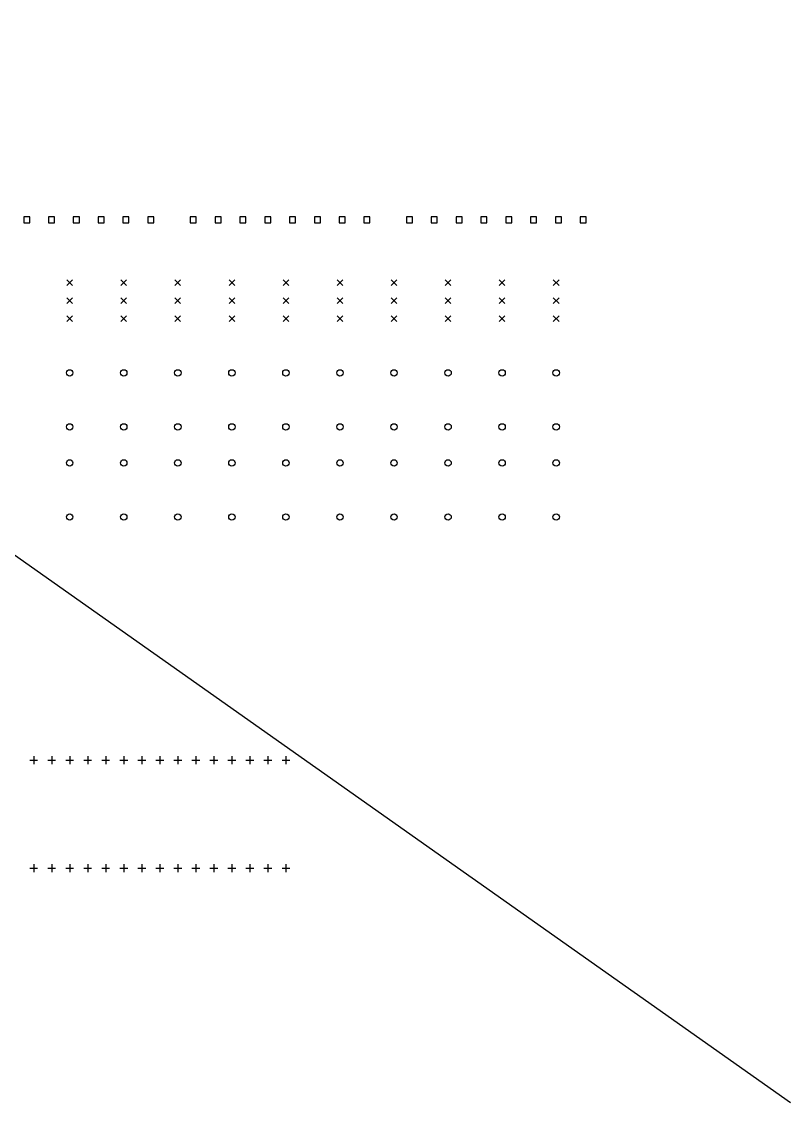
# Model space of a CAD drawing. Extents: x 1.45 to 10, y -7.63 to -1.
# Drawn here: x 5.73 to 10, y -7 to -1 of the extents above; entities that cross this region are included whole.
import ezdxf

# ---------------------------------------------------------------- set-up
doc = ezdxf.new("R2010")
doc.units = 0
doc.header["$MEASUREMENT"] = 0
doc.layers.add('BLACK', color=7, linetype='CONTINUOUS')

msp = doc.modelspace()

# ---------------------------------------------------------------- linework, layer by layer
at = {"layer": 'BLACK', "linetype": 'CONTINUOUS'}
for p, q in [((1.5, -1), (10, -7)), ((5.77779, -2.08331), (5.74441, -2.08331)), ((5.74441, -2.08331), (5.74441, -2.11669)), ((5.77779, -2.11669), (5.77779, -2.08331)), ((5.91559, -2.08331), (5.88221, -2.08331)), ((5.88221, -2.08331), (5.88221, -2.11669)), ((5.91559, -2.11669), (5.91559, -2.08331)), ((6.05339, -2.08331), (6.02001, -2.08331)), ((6.02001, -2.08331), (6.02001, -2.11669)), ((6.05339, -2.11669), (6.05339, -2.08331)), ((6.19119, -2.08331), (6.15781, -2.08331)), ((6.15781, -2.08331), (6.15781, -2.11669)), ((6.19119, -2.11669), (6.19119, -2.08331)), ((6.32899, -2.08331), (6.29561, -2.08331)), ((6.29561, -2.08331), (6.29561, -2.11669)), ((6.32899, -2.11669), (6.32899, -2.08331)), ((6.46669, -2.08331), (6.43331, -2.08331)), ((6.43331, -2.08331), (6.43331, -2.11669)), ((6.46669, -2.11669), (6.46669, -2.08331)), ((6.70219, -2.08331), (6.66881, -2.08331)), ((6.66881, -2.08331), (6.66881, -2.11669)), ((6.70219, -2.11669), (6.70219, -2.08331)), ((6.83999, -2.08331), (6.80661, -2.08331)), ((6.80661, -2.08331), (6.80661, -2.11669)), ((6.83999, -2.11669), (6.83999, -2.08331)), ((6.97779, -2.08331), (6.94441, -2.08331)), ((6.94441, -2.08331), (6.94441, -2.11669)), ((6.97779, -2.11669), (6.97779, -2.08331)), ((7.11559, -2.08331), (7.08221, -2.08331)), ((7.08221, -2.08331), (7.08221, -2.11669)), ((7.11559, -2.11669), (7.11559, -2.08331)), ((7.25339, -2.08331), (7.22001, -2.08331)), ((7.22001, -2.08331), (7.22001, -2.11669)), ((7.25339, -2.11669), (7.25339, -2.08331)), ((7.39119, -2.08331), (7.35781, -2.08331)), ((7.35781, -2.08331), (7.35781, -2.11669)), ((7.39119, -2.11669), (7.39119, -2.08331)), ((7.52899, -2.08331), (7.49561, -2.08331)), ((7.49561, -2.08331), (7.49561, -2.11669)), ((7.52899, -2.11669), (7.52899, -2.08331)), ((7.66669, -2.08331), (7.63331, -2.08331)), ((7.63331, -2.08331), (7.63331, -2.11669)), ((7.66669, -2.11669), (7.66669, -2.08331)), ((7.90219, -2.08331), (7.86881, -2.08331)), ((7.86881, -2.08331), (7.86881, -2.11669)), ((7.90219, -2.11669), (7.90219, -2.08331)), ((8.03999, -2.08331), (8.00661, -2.08331)), ((8.00661, -2.08331), (8.00661, -2.11669)), ((8.03999, -2.11669), (8.03999, -2.08331)), ((8.17779, -2.08331), (8.14441, -2.08331)), ((8.14441, -2.08331), (8.14441, -2.11669)), ((8.17779, -2.11669), (8.17779, -2.08331)), ((8.31559, -2.08331), (8.28221, -2.08331)), ((8.28221, -2.08331), (8.28221, -2.11669)), ((8.31559, -2.11669), (8.31559, -2.08331)), ((8.45339, -2.08331), (8.42001, -2.08331)), ((8.42001, -2.08331), (8.42001, -2.11669)), ((8.45339, -2.11669), (8.45339, -2.08331)), ((8.59119, -2.08331), (8.55781, -2.08331)), ((8.55781, -2.08331), (8.55781, -2.11669)), ((8.59119, -2.11669), (8.59119, -2.08331)), ((8.72899, -2.08331), (8.69561, -2.08331)), ((8.69561, -2.08331), (8.69561, -2.11669)), ((8.72899, -2.11669), (8.72899, -2.08331)), ((8.86669, -2.08331), (8.83331, -2.08331)), ((8.83331, -2.08331), (8.83331, -2.11669)), ((8.86669, -2.11669), (8.86669, -2.08331)), ((5.74441, -2.11669), (5.77779, -2.11669)), ((5.88221, -2.11669), (5.91559, -2.11669)), ((6.02001, -2.11669), (6.05339, -2.11669)), ((6.15781, -2.11669), (6.19119, -2.11669)), ((6.29561, -2.11669), (6.32899, -2.11669)), ((6.43331, -2.11669), (6.46669, -2.11669)), ((6.66881, -2.11669), (6.70219, -2.11669)), ((6.80661, -2.11669), (6.83999, -2.11669)), ((6.94441, -2.11669), (6.97779, -2.11669)), ((7.08221, -2.11669), (7.11559, -2.11669)), ((7.22001, -2.11669), (7.25339, -2.11669)), ((7.35781, -2.11669), (7.39119, -2.11669)), ((7.49561, -2.11669), (7.52899, -2.11669)), ((7.63331, -2.11669), (7.66669, -2.11669)), ((7.86881, -2.11669), (7.90219, -2.11669)), ((8.00661, -2.11669), (8.03999, -2.11669)), ((8.14441, -2.11669), (8.17779, -2.11669)), ((8.28221, -2.11669), (8.31559, -2.11669)), ((8.42001, -2.11669), (8.45339, -2.11669)), ((8.55781, -2.11669), (8.59119, -2.11669)), ((8.69561, -2.11669), (8.72899, -2.11669)), ((8.83331, -2.11669), (8.86669, -2.11669)), ((5.98425, -2.43425), (6.01575, -2.46575)), ((6.01575, -2.43425), (5.98425, -2.46575)), ((6.28425, -2.43425), (6.31575, -2.46575)), ((6.31575, -2.43425), (6.28425, -2.46575)), ((6.58425, -2.43425), (6.61575, -2.46575)), ((6.61575, -2.43425), (6.58425, -2.46575)), ((6.88425, -2.43425), (6.91575, -2.46575)), ((6.91575, -2.43425), (6.88425, -2.46575)), ((7.18425, -2.43425), (7.21575, -2.46575)), ((7.21575, -2.43425), (7.18425, -2.46575)), ((7.48425, -2.43425), (7.51575, -2.46575)), ((7.51575, -2.43425), (7.48425, -2.46575)), ((7.78425, -2.43425), (7.81575, -2.46575)), ((7.81575, -2.43425), (7.78425, -2.46575)), ((8.08425, -2.43425), (8.11575, -2.46575)), ((8.11575, -2.43425), (8.08425, -2.46575)), ((8.38425, -2.43425), (8.41575, -2.46575)), ((8.41575, -2.43425), (8.38425, -2.46575)), ((8.68425, -2.43425), (8.71575, -2.46575)), ((8.71575, -2.43425), (8.68425, -2.46575)), ((5.98425, -2.53425), (6.01575, -2.56575)), ((6.01575, -2.53425), (5.98425, -2.56575)), ((6.28425, -2.53425), (6.31575, -2.56575)), ((6.31575, -2.53425), (6.28425, -2.56575)), ((6.58425, -2.53425), (6.61575, -2.56575)), ((6.61575, -2.53425), (6.58425, -2.56575)), ((6.88425, -2.53425), (6.91575, -2.56575)), ((6.91575, -2.53425), (6.88425, -2.56575)), ((7.18425, -2.53425), (7.21575, -2.56575)), ((7.21575, -2.53425), (7.18425, -2.56575)), ((7.48425, -2.53425), (7.51575, -2.56575)), ((7.51575, -2.53425), (7.48425, -2.56575)), ((7.78425, -2.53425), (7.81575, -2.56575)), ((7.81575, -2.53425), (7.78425, -2.56575)), ((8.08425, -2.53425), (8.11575, -2.56575)), ((8.11575, -2.53425), (8.08425, -2.56575)), ((8.38425, -2.53425), (8.41575, -2.56575)), ((8.41575, -2.53425), (8.38425, -2.56575)), ((8.68425, -2.53425), (8.71575, -2.56575)), ((8.71575, -2.53425), (8.68425, -2.56575)), ((5.98425, -2.63425), (6.01575, -2.66575)), ((6.01575, -2.63425), (5.98425, -2.66575)), ((6.28425, -2.63425), (6.31575, -2.66575)), ((6.31575, -2.63425), (6.28425, -2.66575)), ((6.58425, -2.63425), (6.61575, -2.66575)), ((6.61575, -2.63425), (6.58425, -2.66575)), ((6.88425, -2.63425), (6.91575, -2.66575)), ((6.91575, -2.63425), (6.88425, -2.66575)), ((7.18425, -2.63425), (7.21575, -2.66575)), ((7.21575, -2.63425), (7.18425, -2.66575)), ((7.48425, -2.63425), (7.51575, -2.66575)), ((7.51575, -2.63425), (7.48425, -2.66575)), ((7.78425, -2.63425), (7.81575, -2.66575)), ((7.81575, -2.63425), (7.78425, -2.66575)), ((8.08425, -2.63425), (8.11575, -2.66575)), ((8.11575, -2.63425), (8.08425, -2.66575)), ((8.38425, -2.63425), (8.41575, -2.66575)), ((8.41575, -2.63425), (8.38425, -2.66575)), ((8.68425, -2.63425), (8.71575, -2.66575)), ((8.71575, -2.63425), (8.68425, -2.66575)), ((5.77835, -5.1), (5.82165, -5.1)), ((5.8, -5.07835), (5.8, -5.12165)), ((5.87835, -5.1), (5.92165, -5.1)), ((5.9, -5.07835), (5.9, -5.12165)), ((5.97835, -5.1), (6.02165, -5.1)), ((6, -5.07835), (6, -5.12165)), ((6.07835, -5.1), (6.12165, -5.1)), ((6.1, -5.07835), (6.1, -5.12165)), ((6.17835, -5.1), (6.22165, -5.1)), ((6.2, -5.07835), (6.2, -5.12165)), ((6.27835, -5.1), (6.32165, -5.1)), ((6.3, -5.07835), (6.3, -5.12165)), ((6.37835, -5.1), (6.42165, -5.1)), ((6.4, -5.07835), (6.4, -5.12165)), ((6.47835, -5.1), (6.52165, -5.1)), ((6.5, -5.07835), (6.5, -5.12165)), ((6.57835, -5.1), (6.62165, -5.1)), ((6.6, -5.07835), (6.6, -5.12165)), ((6.67835, -5.1), (6.72165, -5.1)), ((6.7, -5.07835), (6.7, -5.12165)), ((6.77835, -5.1), (6.82165, -5.1)), ((6.8, -5.07835), (6.8, -5.12165)), ((6.87835, -5.1), (6.92165, -5.1)), ((6.9, -5.07835), (6.9, -5.12165)), ((6.97835, -5.1), (7.02165, -5.1)), ((7, -5.07835), (7, -5.12165)), ((7.07835, -5.1), (7.12165, -5.1)), ((7.1, -5.07835), (7.1, -5.12165)), ((7.17835, -5.1), (7.22165, -5.1)), ((7.2, -5.07835), (7.2, -5.12165)), ((5.77835, -5.7), (5.82165, -5.7)), ((5.8, -5.67835), (5.8, -5.72165)), ((5.87835, -5.7), (5.92165, -5.7)), ((5.9, -5.67835), (5.9, -5.72165)), ((5.97835, -5.7), (6.02165, -5.7)), ((6, -5.67835), (6, -5.72165)), ((6.07835, -5.7), (6.12165, -5.7)), ((6.1, -5.67835), (6.1, -5.72165)), ((6.17835, -5.7), (6.22165, -5.7)), ((6.2, -5.67835), (6.2, -5.72165)), ((6.27835, -5.7), (6.32165, -5.7)), ((6.3, -5.67835), (6.3, -5.72165)), ((6.37835, -5.7), (6.42165, -5.7)), ((6.4, -5.67835), (6.4, -5.72165)), ((6.47835, -5.7), (6.52165, -5.7)), ((6.5, -5.67835), (6.5, -5.72165)), ((6.57835, -5.7), (6.62165, -5.7)), ((6.6, -5.67835), (6.6, -5.72165)), ((6.67835, -5.7), (6.72165, -5.7)), ((6.7, -5.67835), (6.7, -5.72165)), ((6.77835, -5.7), (6.82165, -5.7)), ((6.8, -5.67835), (6.8, -5.72165)), ((6.87835, -5.7), (6.92165, -5.7)), ((6.9, -5.67835), (6.9, -5.72165)), ((6.97835, -5.7), (7.02165, -5.7)), ((7, -5.67835), (7, -5.72165)), ((7.07835, -5.7), (7.12165, -5.7)), ((7.1, -5.67835), (7.1, -5.72165)), ((7.17835, -5.7), (7.22165, -5.7)), ((7.2, -5.67835), (7.2, -5.72165))]:
    msp.add_line(p, q, dxfattribs=at)
at = {"layer": 'BLACK'}
for centre in [(6, -2.95), (6.3, -2.95), (6.6, -2.95), (6.9, -2.95), (7.2, -2.95), (7.5, -2.95), (7.8, -2.95), (8.1, -2.95), (8.4, -2.95), (8.7, -2.95), (6, -3.25), (6.3, -3.25), (6.6, -3.25), (6.9, -3.25), (7.2, -3.25), (7.5, -3.25), (7.8, -3.25), (8.1, -3.25), (8.4, -3.25), (8.7, -3.25), (6, -3.45), (6.3, -3.45), (6.6, -3.45), (6.9, -3.45), (7.2, -3.45), (7.5, -3.45), (7.8, -3.45), (8.1, -3.45), (8.4, -3.45), (8.7, -3.45), (6, -3.75), (6.3, -3.75), (6.6, -3.75), (6.9, -3.75), (7.2, -3.75), (7.5, -3.75), (7.8, -3.75), (8.1, -3.75), (8.4, -3.75), (8.7, -3.75)]:
    msp.add_circle(centre, 0.0177, dxfattribs=at)

doc.saveas('drawing.dxf')
